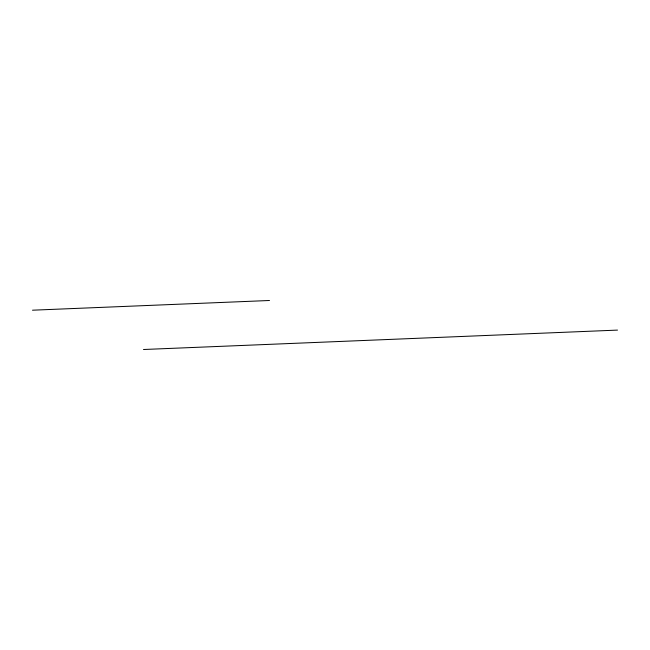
<?xml version="1.0" encoding="UTF-8"?>
<svg xmlns="http://www.w3.org/2000/svg" width="650" height="650" viewBox="0 0 650 650"><rect width="100%" height="100%" fill="white"/><g stroke="black" fill="none" stroke-linecap="round" stroke-linejoin="round"><path stroke-width="0.97" d="M32.5 310.196L269.506 300.495M143.487 349.505L617.5 330.102"/></g></svg>
